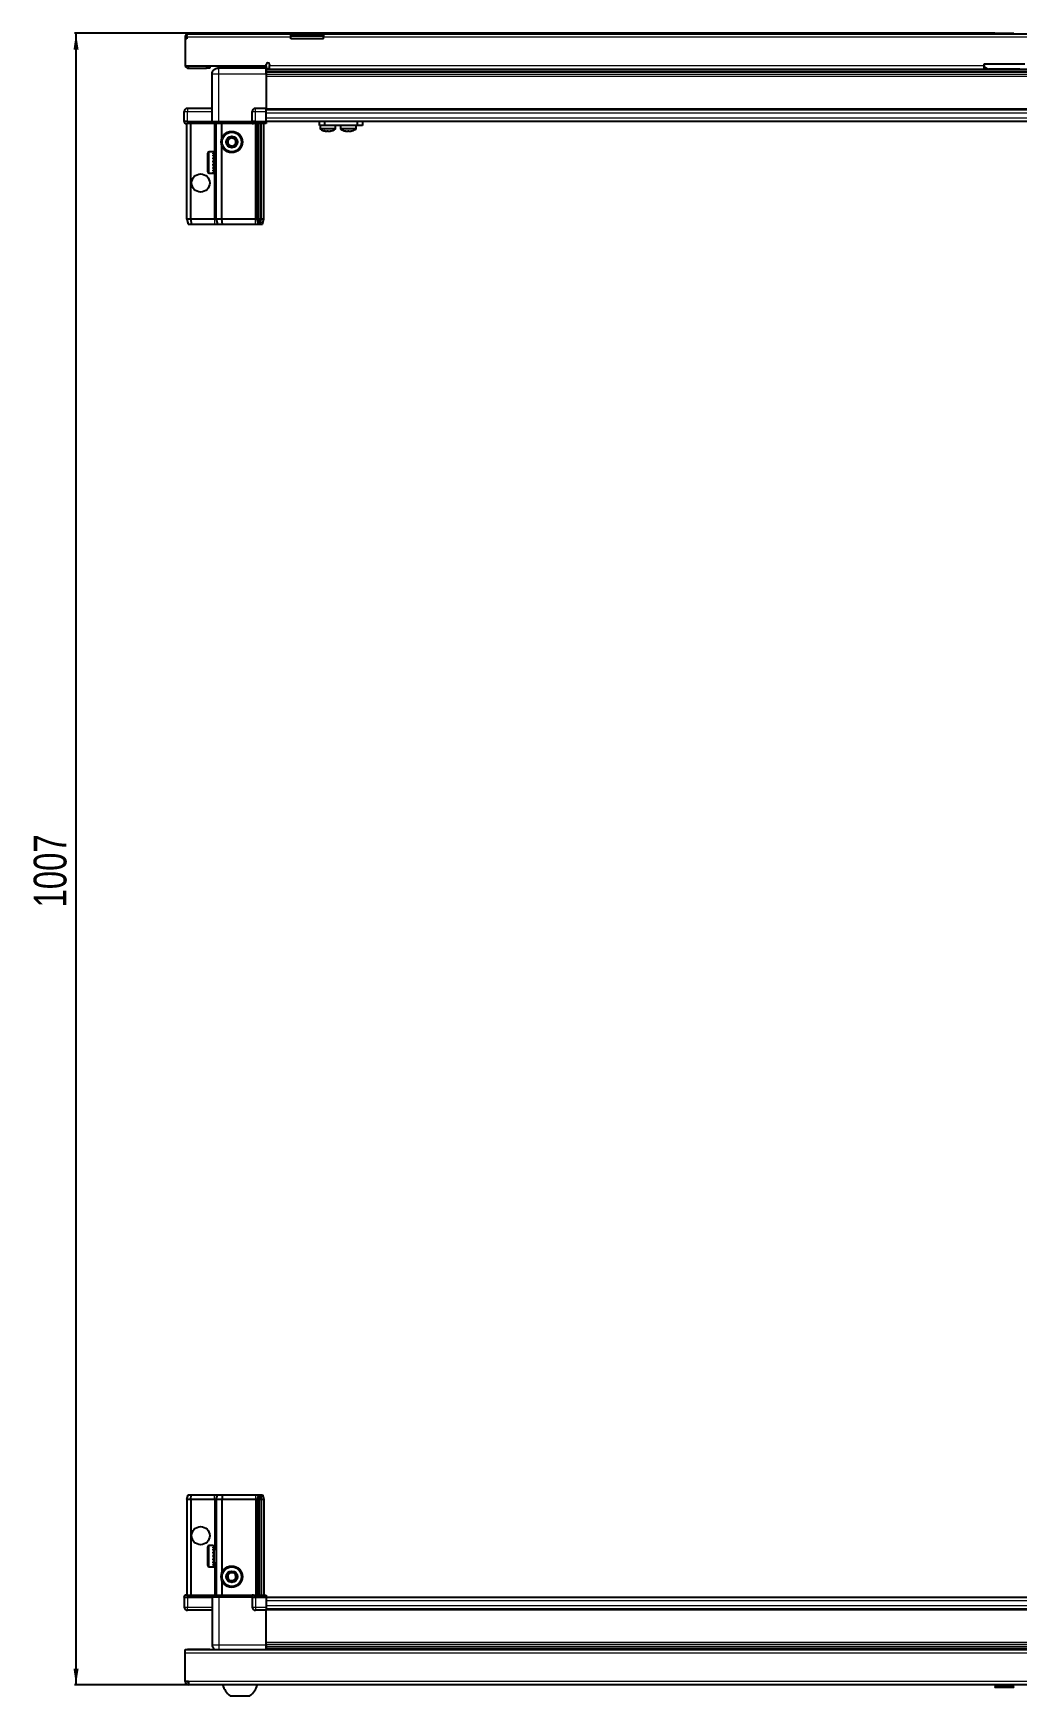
# Model space of a CAD drawing. Header units: millimetres. Extents: x 1415 to 4910, y -219 to 1516.
# Drawn here: x 1479 to 2078, y -219 to 795 of the extents above; entities that cross this region are included whole.
import ezdxf

# ---------------------------------------------------------------- set-up
doc = ezdxf.new("R2010")
doc.units = ezdxf.units.MM
doc.layers.add('FORMAT', color=7, linetype='Continuous')
doc.styles.add('SLDTEXTSTYLE0', font='TXT', dxfattribs={"width": 0.75})
doc.dimstyles.new('SLDDIMSTYLE0', dxfattribs={"dimtxt": 20, "dimasz": 10, "dimexe": 0, "dimexo": 0.0625, "dimgap": 5, "dimtad": 2, "dimdec": 1, "dimrnd": 1e-09, "dimzin": 12, "dimdsep": 46, "dimtxsty": 'SLDTEXTSTYLE0', "dimsah": 1, "dimcen": 0.09, "dimadec": 0, "dimazin": 3, "dimtfac": 1, "dimtofl": 0, "dimtmove": 0, "dimatfit": 3, "dimfxl": 0, "dimfrac": 2, "dimtolj": 1, "dimtzin": 12, "dimarcsym": 0})

# ---------------------------------------------------------------- blocks, each defined once
blk = doc.blocks.new('_D_8')
at = {"layer": 'FORMAT'}
for p, q in [((2065, 794.5), (1503.8, 794.5)), ((1504.8, 794.5), (1504.8, -212.5)), ((1573.4, -212.5), (1503.8, -212.5))]:
    blk.add_line(p, q, dxfattribs=at)
for points in [[(1504.8, 794.5), (1503.3, 784.5), (1506.4, 784.5)], [(1504.8, -212.5), (1506.4, -202.5), (1503.3, -202.5)]]:
    blk.add_solid(points, dxfattribs=at)
at = {"layer": 'FORMAT', "insert": (1479, 261.5), "char_height": 20, "attachment_point": 1, "rotation": 90, "style": 'SLDTEXTSTYLE0'}
blk.add_mtext('1007', dxfattribs=at)

msp = doc.modelspace()

# ---------------------------------------------------------------- linework, layer by layer
at = {"color": 7, "linetype": 'Continuous', "lineweight": 25}
for p, q in [((1572.32, 792.11), (1571.32, 792.11)), ((1571.32, 792.11), (1571.32, 791.21)), ((1571.32, 791.21), (1571.32, 774.71)), ((1572.32, 791.21), (1571.32, 791.21)), ((1572.32, 792.11), (1572.32, 791.21)), ((1572.92, 794.21), (1635.82, 794.21)), ((1635.82, 792.11), (1635.82, 794.21)), ((1635.82, 794.21), (1645.82, 794.21)), ((1645.82, 792.71), (1635.82, 792.71)), ((1635.82, 791.21), (1635.82, 792.11)), ((1655.82, 791.21), (1635.82, 791.21)), ((1645.82, 794.21), (1655.82, 794.21)), ((1655.82, 792.71), (1645.82, 792.71)), ((1655.82, 794.21), (2485.82, 794.21)), ((1655.82, 794.21), (1655.82, 792.11)), ((1655.82, 791.21), (1655.82, 792.11)), ((2065.03, 794.51), (2065.03, 794.21)), ((2065.03, 794.51), (2076.6, 794.51)), ((2076.6, 794.21), (2076.6, 794.51)), ((1571.32, 774.71), (1620.82, 774.71)), ((1573.42, 773.21), (1584.32, 773.21)), ((1586.32, 773.21), (1584.32, 773.21)), ((1586.32, 774.71), (1586.32, 773.21)), ((1591.57, 774.71), (1591.57, 773.21)), ((1620.82, 773.21), (1591.82, 773.21)), ((1618.07, 773.21), (1618.07, 774.71)), ((1620.67, 773.21), (1620.67, 769.71)), ((1620.82, 774.71), (1620.82, 775.56)), ((1620.82, 774.71), (1620.82, 773.21)), ((1620.82, 772.56), (1644.7, 772.56)), ((2520.82, 770.77), (1620.82, 770.77)), ((2520.82, 770.74), (1620.82, 770.74)), ((1622.82, 775.56), (1622.82, 774.81)), ((1622.82, 772.71), (1622.82, 774.81)), ((1622.82, 772.71), (2058.32, 772.71)), ((1639.32, 772.71), (1639.32, 772.56)), ((1639.48, 772.71), (1639.48, 772.56)), ((1639.69, 772.71), (1639.69, 772.56)), ((1640.24, 772.71), (1640.24, 772.56)), ((1640.65, 772.71), (1640.65, 772.56)), ((1641.54, 772.71), (1641.54, 772.56)), ((1642.13, 772.71), (1642.13, 772.56)), ((1643.26, 772.71), (1643.26, 772.56)), ((1643.96, 772.71), (1643.96, 772.56)), ((1644.7, 772.56), (1645.24, 772.56)), ((1645.24, 772.71), (1645.24, 772.56)), ((1645.24, 772.56), (1645.24, 772.56)), ((1645.24, 772.56), (1645.97, 772.56)), ((1645.43, 772.71), (1645.43, 772.56)), ((1645.93, 772.71), (1645.93, 772.56)), ((1645.97, 772.56), (1645.98, 772.56)), ((1645.98, 772.71), (1645.98, 772.56)), ((1645.98, 772.56), (1646.94, 772.56)), ((1646.94, 772.56), (2494.7, 772.56)), ((1647.27, 772.71), (1647.27, 772.56)), ((1647.28, 772.71), (1647.28, 772.56)), ((1647.98, 772.71), (1647.98, 772.56)), ((1649.15, 772.71), (1649.15, 772.56)), ((1649.77, 772.71), (1649.77, 772.56)), ((1650.71, 772.71), (1650.71, 772.56)), ((1651.17, 772.71), (1651.17, 772.56)), ((1651.8, 772.71), (1651.8, 772.56)), ((1652.05, 772.71), (1652.05, 772.56)), ((1652.29, 772.71), (1652.29, 772.56)), ((1652.32, 772.71), (1652.32, 772.56)), ((2083.32, 775.71), (2058.32, 775.71)), ((2058.32, 775.71), (2058.32, 774.81)), ((2058.32, 774.81), (2058.32, 772.71)), ((2080.32, 772.71), (2061.32, 772.71)), ((1587.82, 740.71), (1587.82, 769.71)), ((1620.82, 769.71), (1620.82, 748.71)), ((1570.82, 740.71), (1570.82, 746.71)), ((1570.82, 740.71), (1570.82, 740.71)), ((1570.82, 740.71), (1570.82, 740.38)), ((1570.82, 740.71), (1570.82, 740.38)), ((1572.82, 740.71), (1570.82, 740.71)), ((1570.82, 740.38), (1571.32, 739.51)), ((1570.82, 740.38), (1571.32, 739.51)), ((1587.82, 748.71), (1572.82, 748.71)), ((1572.82, 740.71), (1587.62, 740.71)), ((1587.62, 740.71), (1587.82, 740.71)), ((1587.82, 740.71), (1587.82, 739.51)), ((1587.82, 740.71), (1591.82, 740.71)), ((1591.82, 740.71), (1612.12, 740.71)), ((1612.12, 740.71), (1612.32, 740.71)), ((1612.32, 740.71), (1612.32, 746.71)), ((1612.32, 740.71), (1612.32, 739.51)), ((1614.32, 740.71), (1612.32, 740.71)), ((1612.32, 740.71), (1614.32, 740.71)), ((1620.82, 748.71), (1614.32, 748.71)), ((1614.32, 740.71), (1620.82, 740.71)), ((1614.32, 740.38), (1620.82, 740.38)), ((1620.82, 746.71), (1620.82, 748.71)), ((1620.82, 748.06), (2520.82, 748.06)), ((1620.82, 740.71), (1620.82, 746.71)), ((1620.82, 740.86), (2520.82, 740.86)), ((1620.82, 740.71), (1620.82, 740.38)), ((1620.82, 740.38), (1620.82, 739.51)), ((1653.27, 738.36), (1653.27, 740.86)), ((1656.27, 740.86), (1656.27, 738.36)), ((1676.47, 738.36), (1676.47, 740.86)), ((1679.47, 740.86), (1679.47, 738.36)), ((1571.32, 739.51), (1572.82, 739.51)), ((1572.32, 681.21), (1572.32, 739.51)), ((1587.62, 739.51), (1572.82, 739.51)), ((1574.82, 681.21), (1574.82, 739.51)), ((1587.82, 739.51), (1587.62, 739.51)), ((1591.82, 739.51), (1587.82, 739.51)), ((1590.32, 681.21), (1590.32, 739.51)), ((1612.12, 739.51), (1591.82, 739.51)), ((1593.82, 730.71), (1593.82, 739.51)), ((1612.32, 739.51), (1612.12, 739.51)), ((1612.32, 739.51), (1613, 739.51)), ((1620.82, 739.51), (1613, 739.51)), ((1615.32, 681.21), (1615.32, 739.51)), ((1616.32, 681.21), (1616.32, 739.51)), ((1617.82, 681.21), (1617.82, 739.51)), ((1619.32, 681.21), (1619.32, 739.51)), ((1656.27, 738.36), (1653.27, 738.36)), ((1653.62, 738.36), (1653.62, 736.46)), ((1676.47, 738.36), (1656.27, 738.36)), ((1663.12, 736.46), (1663.12, 738.36)), ((1666.07, 738.36), (1666.07, 736.46)), ((1666.12, 738.36), (1666.12, 736.46)), ((1675.62, 736.46), (1675.62, 738.36)), ((1679.47, 738.36), (1676.47, 738.36)), ((1585.12, 710.01), (1585.12, 721.41)), ((1588.82, 722.21), (1585.92, 722.21)), ((1588.32, 722.12), (1588.82, 722.12)), ((1588.32, 722.12), (1588.32, 721.95)), ((1588.32, 721.95), (1588.82, 721.95)), ((1588.32, 721.47), (1588.82, 721.47)), ((1588.32, 721.47), (1588.32, 721.09)), ((1588.32, 721.09), (1588.82, 721.09)), ((1588.32, 720.25), (1588.82, 720.25)), ((1588.32, 720.25), (1588.32, 719.69)), ((1588.32, 719.69), (1588.82, 719.69)), ((1588.82, 722.12), (1588.82, 722.21)), ((1588.82, 721.95), (1588.82, 722.12)), ((1588.82, 721.47), (1588.82, 721.95)), ((1588.82, 721.09), (1588.82, 721.47)), ((1588.82, 720.25), (1588.82, 721.09)), ((1588.82, 719.69), (1588.82, 720.25)), ((1588.92, 720.11), (1588.82, 720.11)), ((1588.82, 718.59), (1588.82, 719.69)), ((1588.92, 718.6), (1588.92, 720.11)), ((1590.32, 719.71), (1589.32, 719.71)), ((1593.82, 681.21), (1593.82, 725.71)), ((1588.32, 718.59), (1588.82, 718.59)), ((1588.32, 718.59), (1588.32, 717.91)), ((1588.32, 717.91), (1588.82, 717.91)), ((1588.32, 716.65), (1588.82, 716.65)), ((1588.32, 716.65), (1588.32, 715.91)), ((1588.32, 716.35), (1588.82, 716.35)), ((1588.32, 715.91), (1588.82, 715.91)), ((1588.32, 714.61), (1588.82, 714.61)), ((1588.32, 714.61), (1588.32, 713.89)), ((1588.32, 714.48), (1588.82, 714.48)), ((1588.32, 713.89), (1588.82, 713.89)), ((1588.32, 712.69), (1588.82, 712.69)), ((1588.32, 712.69), (1588.32, 712.06)), ((1588.32, 712.06), (1588.82, 712.06)), ((1588.32, 711.06), (1588.82, 711.06)), ((1588.32, 711.06), (1588.32, 710.57)), ((1588.32, 710.57), (1588.82, 710.57)), ((1588.32, 709.88), (1588.82, 709.88)), ((1588.32, 709.88), (1588.32, 709.6)), ((1588.32, 709.6), (1588.82, 709.6)), ((1588.82, 717.91), (1588.82, 718.59)), ((1588.82, 716.65), (1588.82, 717.91)), ((1588.82, 716.35), (1588.82, 716.65)), ((1588.82, 714.61), (1588.82, 715.91)), ((1588.82, 713.89), (1588.82, 714.48)), ((1588.82, 712.69), (1588.82, 713.89)), ((1588.82, 712.06), (1588.82, 712.69)), ((1588.82, 711.06), (1588.82, 712.06)), ((1588.82, 711.31), (1588.92, 711.31)), ((1588.82, 710.57), (1588.82, 711.06)), ((1588.82, 709.88), (1588.82, 710.57)), ((1588.82, 709.6), (1588.82, 709.88)), ((1588.82, 709.28), (1588.82, 709.6)), ((1588.92, 711.31), (1588.92, 718.6)), ((1589.32, 711.71), (1590.32, 711.71)), ((1585.92, 709.21), (1588.82, 709.21)), ((1588.32, 709.28), (1588.82, 709.28)), ((1588.32, 709.28), (1588.32, 709.22)), ((1588.32, 709.22), (1588.82, 709.22)), ((1588.82, 709.22), (1588.82, 709.28)), ((1588.82, 709.21), (1588.82, 709.22)), ((1574.82, 681.21), (1572.32, 681.21)), ((1572.32, 681.21), (1573.12, 678.21)), ((1574.82, 681.21), (1574.97, 678.21)), ((1589.32, 681.21), (1574.82, 681.21)), ((1590.32, 681.21), (1589.32, 681.21)), ((1593.82, 681.21), (1590.32, 681.21)), ((1590.32, 681.21), (1591.12, 678.21)), ((1614.32, 681.21), (1593.82, 681.21)), ((1594.15, 678.21), (1593.82, 681.21)), ((1615.32, 681.21), (1614.32, 681.21)), ((1616.32, 681.21), (1615.32, 681.21)), ((1616.12, 678.21), (1615.32, 681.21)), ((1617.82, 681.21), (1616.32, 681.21)), ((1616.86, 678.21), (1616.32, 681.21)), ((1617.36, 678.21), (1617.82, 681.21)), ((1619.32, 681.21), (1617.82, 681.21)), ((1618.52, 678.21), (1619.32, 681.21)), ((1573.12, 678.21), (1574.97, 678.21)), ((1574.97, 678.21), (1589.32, 678.21)), ((1589.32, 678.21), (1591.12, 678.21)), ((1591.12, 678.21), (1594.15, 678.21)), ((1594.15, 678.21), (1614.32, 678.21)), ((1614.32, 678.21), (1616.12, 678.21)), ((1616.12, 678.21), (1616.86, 678.21)), ((1616.86, 678.21), (1617.36, 678.21)), ((1617.36, 678.21), (1618.52, 678.21)), ((1572.32, -99.49), (1573.12, -96.49)), ((1572.32, -99.49), (1572.32, -157.79)), ((1574.82, -99.49), (1572.32, -99.49)), ((1573.12, -96.49), (1574.97, -96.49)), ((1574.82, -99.49), (1574.97, -96.49)), ((1589.32, -99.49), (1574.82, -99.49)), ((1574.82, -99.49), (1574.82, -157.79)), ((1574.97, -96.49), (1589.32, -96.49)), ((1589.32, -96.49), (1591.12, -96.49)), ((1590.32, -99.49), (1589.32, -99.49)), ((1590.32, -99.49), (1591.12, -96.49)), ((1590.32, -99.49), (1590.32, -157.79)), ((1593.82, -99.49), (1590.32, -99.49)), ((1591.12, -96.49), (1594.15, -96.49)), ((1594.15, -96.49), (1593.82, -99.49)), ((1614.32, -99.49), (1593.82, -99.49)), ((1593.82, -99.49), (1593.82, -143.99)), ((1594.15, -96.49), (1614.32, -96.49)), ((1614.32, -96.49), (1616.12, -96.49)), ((1615.32, -99.49), (1614.32, -99.49)), ((1616.12, -96.49), (1615.32, -99.49)), ((1615.32, -99.49), (1615.32, -157.79)), ((1616.32, -99.49), (1615.32, -99.49)), ((1616.12, -96.49), (1616.86, -96.49)), ((1616.86, -96.49), (1616.32, -99.49)), ((1616.32, -99.49), (1616.32, -157.79)), ((1617.82, -99.49), (1616.32, -99.49)), ((1616.86, -96.49), (1617.36, -96.49)), ((1617.36, -96.49), (1618.52, -96.49)), ((1617.36, -96.49), (1617.82, -99.49)), ((1617.82, -99.49), (1617.82, -157.79)), ((1619.32, -99.49), (1617.82, -99.49)), ((1618.52, -96.49), (1619.32, -99.49)), ((1619.32, -99.49), (1619.32, -157.79)), ((1585.12, -139.69), (1585.12, -128.29)), ((1588.32, -127.49), (1585.92, -127.49)), ((1588.32, -127.49), (1588.32, -127.49)), ((1588.32, -127.49), (1588.82, -127.49)), ((1588.32, -127.68), (1588.82, -127.68)), ((1588.32, -127.68), (1588.32, -127.9)), ((1588.32, -127.9), (1588.82, -127.9)), ((1588.32, -128.47), (1588.82, -128.47)), ((1588.32, -128.47), (1588.32, -128.9)), ((1588.32, -128.9), (1588.82, -128.9)), ((1588.32, -129.81), (1588.82, -129.81)), ((1588.32, -129.81), (1588.32, -130.4)), ((1588.32, -130.4), (1588.82, -130.4)), ((1588.32, -131.55), (1588.82, -131.55)), ((1588.32, -131.55), (1588.32, -132.25)), ((1588.82, -127.68), (1588.82, -127.49)), ((1588.82, -127.9), (1588.82, -127.68)), ((1588.82, -128.47), (1588.82, -127.9)), ((1588.82, -128.9), (1588.82, -128.47)), ((1588.82, -129.81), (1588.82, -128.9)), ((1588.92, -129.59), (1588.82, -129.59)), ((1588.82, -130.4), (1588.82, -129.81)), ((1588.82, -131.55), (1588.82, -130.4)), ((1588.82, -132.25), (1588.82, -131.55)), ((1588.92, -138.39), (1588.92, -129.59)), ((1590.32, -129.99), (1589.32, -129.99)), ((1585.92, -140.49), (1588.32, -140.49)), ((1588.32, -132.25), (1588.82, -132.25)), ((1588.32, -133.53), (1588.82, -133.53)), ((1588.32, -133.53), (1588.32, -134.27)), ((1588.32, -133.68), (1588.82, -133.68)), ((1588.32, -134.18), (1588.82, -134.18)), ((1588.32, -134.27), (1588.82, -134.27)), ((1588.32, -135.56), (1588.82, -135.56)), ((1588.32, -135.56), (1588.32, -136.26)), ((1588.32, -136.26), (1588.82, -136.26)), ((1588.32, -137.43), (1588.82, -137.43)), ((1588.32, -137.43), (1588.32, -138.03)), ((1588.32, -138.03), (1588.82, -138.03)), ((1588.32, -138.97), (1588.82, -138.97)), ((1588.32, -138.97), (1588.32, -139.41)), ((1588.32, -139.41), (1588.82, -139.41)), ((1588.32, -140.01), (1588.82, -140.01)), ((1588.32, -140.01), (1588.32, -140.25)), ((1588.32, -140.25), (1588.82, -140.25)), ((1588.32, -140.47), (1588.82, -140.47)), ((1588.32, -140.47), (1588.32, -140.49)), ((1588.32, -140.48), (1588.82, -140.48)), ((1588.82, -133.53), (1588.82, -132.25)), ((1588.82, -133.68), (1588.82, -133.53)), ((1588.82, -134.27), (1588.82, -134.18)), ((1588.82, -135.56), (1588.82, -134.27)), ((1588.82, -136.26), (1588.82, -135.56)), ((1588.82, -137.43), (1588.82, -136.26)), ((1588.82, -138.03), (1588.82, -137.43)), ((1588.82, -138.97), (1588.82, -138.03)), ((1588.82, -138.39), (1588.92, -138.39)), ((1588.82, -139.41), (1588.82, -138.97)), ((1588.82, -140.01), (1588.82, -139.41)), ((1588.82, -140.25), (1588.82, -140.01)), ((1588.82, -140.47), (1588.82, -140.25)), ((1588.82, -140.48), (1588.82, -140.47)), ((1589.32, -137.99), (1590.32, -137.99)), ((1593.82, -148.99), (1593.82, -157.79)), ((1571.32, -157.79), (1570.82, -158.65)), ((1570.82, -158.99), (1570.82, -158.65)), ((1570.82, -158.99), (1572.82, -158.99)), ((1570.82, -158.99), (1570.82, -164.99)), ((1572.82, -157.79), (1571.32, -157.79)), ((1572.82, -157.79), (1587.62, -157.79)), ((1587.62, -158.99), (1572.82, -158.99)), ((1572.82, -158.99), (1587.62, -158.99)), ((1587.62, -157.79), (1587.82, -157.79)), ((1587.82, -158.99), (1587.62, -158.99)), ((1587.82, -158.99), (1587.82, -157.79)), ((1587.82, -157.79), (1591.82, -157.79)), ((1591.82, -158.99), (1587.82, -158.99)), ((1587.82, -158.99), (1587.82, -187.99)), ((1591.82, -157.79), (1612.12, -157.79)), ((1612.12, -158.99), (1591.82, -158.99)), ((1612.12, -157.79), (1612.32, -157.79)), ((1612.32, -158.99), (1612.12, -158.99)), ((1612.32, -158.99), (1612.32, -157.79)), ((1613, -157.79), (1612.32, -157.79)), ((1612.32, -158.99), (1614.32, -158.99)), ((1612.32, -158.99), (1612.32, -164.99)), ((1613, -157.79), (1620.82, -157.79)), ((1620.82, -158.65), (1614.32, -158.65)), ((1620.82, -158.99), (1614.32, -158.99)), ((1614.32, -158.99), (1620.82, -158.99)), ((1620.82, -157.79), (1620.82, -158.65)), ((1620.82, -158.65), (1620.82, -158.65)), ((1620.82, -158.99), (1620.82, -158.65)), ((1620.82, -158.99), (1620.82, -158.99)), ((1620.82, -158.99), (1620.82, -164.99)), ((2520.82, -159.14), (1620.82, -159.14)), ((1587.82, -166.99), (1572.82, -166.99)), ((1620.82, -166.99), (1614.32, -166.99)), ((1620.82, -164.99), (1620.82, -166.99)), ((2520.82, -166.34), (1620.82, -166.34)), ((1620.82, -187.99), (1620.82, -166.99)), ((1571.32, -190.99), (2570.32, -190.99)), ((1571.32, -193.09), (1571.32, -190.99)), ((1586.32, -190.89), (1573.42, -190.89)), ((1586.32, -190.89), (1586.32, -190.99)), ((1620.67, -190.99), (1620.67, -187.99)), ((1620.82, -189.01), (2520.82, -189.01)), ((1620.82, -189.04), (2520.82, -189.04)), ((1644.7, -190.84), (1620.82, -190.84)), ((1639.32, -190.99), (1639.32, -190.84)), ((1639.36, -190.99), (1639.36, -190.84)), ((1639.63, -190.99), (1639.63, -190.84)), ((1639.89, -190.99), (1639.89, -190.84)), ((1640.54, -190.99), (1640.54, -190.84)), ((1641.01, -190.99), (1641.01, -190.84)), ((1641.97, -190.99), (1641.97, -190.84)), ((1642.59, -190.99), (1642.59, -190.84)), ((1643.78, -190.99), (1643.78, -190.84)), ((1644.44, -190.99), (1644.44, -190.84)), ((1644.49, -190.99), (1644.49, -190.84)), ((1645.79, -190.84), (1644.7, -190.84)), ((1645.79, -190.99), (1645.79, -190.84)), ((1645.79, -190.84), (1645.79, -190.84)), ((1646.52, -190.84), (1645.79, -190.84)), ((1645.8, -190.99), (1645.8, -190.84)), ((1646.3, -190.99), (1646.3, -190.84)), ((1646.52, -190.99), (1646.52, -190.84)), ((1646.94, -190.84), (1646.52, -190.84)), ((1646.52, -190.84), (1646.52, -190.84)), ((2494.7, -190.84), (1646.94, -190.84)), ((1647.8, -190.99), (1647.8, -190.84)), ((1648.49, -190.99), (1648.49, -190.84)), ((1649.61, -190.99), (1649.61, -190.84)), ((1650.19, -190.99), (1650.19, -190.84)), ((1651.06, -190.99), (1651.06, -190.84)), ((1651.46, -190.99), (1651.46, -190.84)), ((1651.99, -190.99), (1651.99, -190.84)), ((1652.18, -190.99), (1652.18, -190.84)), ((1652.32, -190.99), (1652.32, -190.84)), ((1571.32, -210.39), (1571.32, -193.09)), ((1573.42, -210.39), (1571.32, -210.39)), ((1573.42, -210.39), (1573.42, -212.49)), ((2568.22, -212.49), (1573.42, -212.49)), ((2066.02, -212.49), (2065.03, -213.47)), ((2076.6, -213.47), (2075.62, -212.49)), ((1598.82, -219.09), (1610.82, -219.09)), ((2065.03, -213.47), (2065.03, -213.99)), ((2076.6, -213.47), (2065.03, -213.47)), ((2076.6, -213.99), (2065.03, -213.99)), ((2076.6, -213.99), (2076.6, -213.47))]:
    msp.add_line(p, q, dxfattribs=at)
at = {"color": 8, "linetype": 'Continuous', "lineweight": 18}
for p, q in [((1635.82, 792.11), (1572.32, 792.11)), ((1645.82, 792.71), (1645.82, 794.21)), ((2485.82, 792.11), (1655.82, 792.11)), ((1573.42, 774.71), (1573.42, 773.21)), ((1584.32, 773.21), (1584.32, 774.71)), ((1620.82, 773.21), (1622.82, 773.21)), ((2520.82, 771.98), (1620.82, 771.98)), ((1622.82, 774.81), (2058.32, 774.81)), ((2058.32, 773.21), (2059.66, 773.21)), ((1591.82, 769.71), (1620.82, 769.71)), ((1591.82, 740.71), (1591.82, 769.71)), ((1620.82, 769.53), (2520.82, 769.53)), ((2520.82, 768.12), (1620.82, 768.12)), ((1570.82, 746.71), (1572.82, 746.71)), ((1572.82, 748.71), (1572.82, 746.71)), ((1572.82, 740.71), (1572.82, 746.71)), ((1572.82, 746.71), (1587.82, 746.71)), ((1572.82, 740.71), (1572.82, 739.51)), ((1587.62, 739.51), (1587.62, 740.71)), ((1591.82, 740.71), (1591.82, 739.51)), ((1612.12, 739.51), (1612.12, 740.71)), ((1612.32, 746.71), (1614.32, 746.71)), ((1614.32, 746.71), (1614.32, 748.71)), ((1614.32, 740.71), (1614.32, 746.71)), ((1614.32, 746.71), (1620.82, 746.71)), ((1614.32, 740.71), (1614.32, 740.38)), ((1620.82, 748.71), (2520.82, 748.71)), ((1620.82, 746.06), (2520.82, 746.06)), ((1620.82, 742.86), (2520.82, 742.86)), ((1589.32, 719.71), (1589.32, 739.51)), ((1614.32, 681.21), (1614.32, 739.51)), ((1663.12, 736.46), (1653.62, 736.46)), ((1662.93, 736.09), (1653.81, 736.09)), ((1666.12, 736.46), (1666.07, 736.46)), ((1675.62, 736.46), (1666.12, 736.46)), ((1666.31, 736.09), (1666.26, 736.09)), ((1675.43, 736.09), (1666.31, 736.09)), ((1585.92, 709.21), (1585.92, 722.21)), ((1589.32, 718.34), (1589.32, 719.71)), ((1589.32, 711.71), (1589.32, 718.34)), ((1589.32, 681.21), (1589.32, 711.71)), ((1589.32, 681.21), (1589.32, 678.21)), ((1614.32, 678.21), (1614.32, 681.21)), ((1589.32, -99.49), (1589.32, -96.49)), ((1589.32, -99.49), (1589.32, -129.99)), ((1614.32, -96.49), (1614.32, -99.49)), ((1614.32, -99.49), (1614.32, -157.79)), ((1585.92, -140.49), (1585.92, -127.49)), ((1589.32, -137.99), (1589.32, -129.99)), ((1589.32, -137.99), (1589.32, -157.79)), ((1572.82, -158.99), (1572.82, -157.79)), ((1572.82, -158.99), (1572.82, -164.99)), ((1587.62, -158.99), (1587.62, -157.79)), ((1591.82, -158.99), (1591.82, -157.79)), ((1591.82, -158.99), (1591.82, -187.99)), ((1612.12, -158.99), (1612.12, -157.79)), ((1614.32, -158.99), (1614.32, -158.65)), ((1614.32, -158.99), (1614.32, -164.99)), ((1620.82, -158.99), (1620.82, -158.65)), ((2520.82, -161.14), (1620.82, -161.14)), ((1570.82, -164.99), (1572.82, -164.99)), ((1572.82, -164.99), (1587.82, -164.99)), ((1572.82, -166.99), (1572.82, -164.99)), ((1612.32, -164.99), (1614.32, -164.99)), ((1614.32, -164.99), (1620.82, -164.99)), ((1614.32, -164.99), (1614.32, -166.99)), ((2520.82, -164.34), (1620.82, -164.34)), ((2520.82, -166.99), (1620.82, -166.99)), ((1573.42, -190.99), (1573.42, -190.89)), ((1591.82, -187.99), (1620.82, -187.99)), ((1620.82, -186.39), (2520.82, -186.39)), ((2520.82, -187.8), (1620.82, -187.8)), ((1620.82, -190.25), (2520.82, -190.25)), ((2570.32, -193.09), (1571.32, -193.09)), ((2568.22, -210.39), (1573.42, -210.39))]:
    msp.add_line(p, q, dxfattribs=at)
at = {"color": 7, "linetype": 'Continuous', "lineweight": 25, "flags": 128}
msp.add_lwpolyline([(1573.42, -190.89), (1573.01, -190.93), (1572.78, -190.99)], dxfattribs=at)
at = {"color": 7, "linetype": 'Continuous', "lineweight": 25}
for centre, radius in [((1599.82, 728.21), 6.5), ((1599.82, 728.21), 3.46), ((1580.82, 703.21), 5.5), ((1580.82, -121.49), 5.5), ((1599.82, -146.49), 6.5), ((1599.82, -146.49), 3.46)]:
    msp.add_circle(centre, radius, dxfattribs=at)
at = {"color": 8, "linetype": 'Continuous', "lineweight": 18}
for centre in [(1599.82, 728.21), (1599.82, -146.49)]:
    msp.add_circle(centre, 5.7, dxfattribs=at)
at = {"color": 7, "linetype": 'Continuous', "lineweight": 25}
for centre, radius, start, end in [((1573.42, 775.31), 2.1, 196.60155, 270), ((1621.82, 775.56), 1, 0, 180), ((2061.32, 775.71), 3, 180, 270), ((1572.82, 746.71), 2, 90, 180), ((1614.32, 746.71), 2, 90, 180), ((1599.82, 728.21), 2.5, 134.92207, 194.92207), ((1599.82, 728.21), 2.5, 74.92207, 134.92207), ((1599.82, 728.21), 2.5, 14.92207, 74.92207), ((1654.07, 736.46), 0.45, 180, 235.28209), ((1658.37, 742.66), 8, 235.28209, 258.9392), ((1658.37, 742.66), 8, 281.00757, 304.71791), ((1662.67, 736.46), 0.45, 304.71791, 0), ((1666.52, 736.46), 0.45, 180, 235.28209), ((1666.57, 736.46), 0.45, 180, 235.28209), ((1670.82, 742.66), 8, 235.28209, 255.8287), ((1670.87, 742.66), 8, 235.28209, 259.06255), ((1670.87, 742.66), 8, 280.87532, 304.71791), ((1675.17, 736.46), 0.45, 304.71791, 0), ((1585.92, 721.41), 0.8, 90, 180), ((1589.32, 720.11), 0.4, 180, 270), ((1599.82, 728.21), 2.5, 194.92207, 254.92207), ((1599.82, 728.21), 2.5, 254.92207, 314.92207), ((1599.82, 728.21), 2.5, 314.92207, 14.92207), ((1585.92, 710.01), 0.8, 180, 270), ((1589.32, 711.31), 0.4, 90, 180), ((1585.92, -128.29), 0.8, 90, 180), ((1589.32, -129.59), 0.4, 180, 270), ((1585.92, -139.69), 0.8, 180, 270), ((1589.32, -138.39), 0.4, 90, 180), ((1599.82, -146.49), 2.5, 147.37605, 207.37605), ((1599.82, -146.49), 2.5, 207.37605, 267.37605), ((1599.82, -146.49), 2.5, 87.37605, 147.37605), ((1599.82, -146.49), 2.5, 267.37605, 327.37605), ((1599.82, -146.49), 2.5, 27.37605, 87.37605), ((1599.82, -146.49), 2.5, 327.37605, 27.37605), ((1572.82, -164.99), 2, 180, 270), ((1614.32, -164.99), 2, 180, 270), ((1573.42, -210.39), 2.1, 180, 270), ((1573.42, -210.39), 0.6, 180, 270), ((1605.84, -209.46), 11.91, 194.70035, 233.8734), ((1603.8, -209.46), 11.91, 306.1266, 345.29965)]:
    msp.add_arc(centre, radius, start, end, dxfattribs=at)
for centre, start_param, end_param in [((1614.32, 736.92), 0, 0.7227342), ((1614.32, -155.19), 2.4188584, 3.1415927)]:
    msp.add_ellipse(centre, major_axis=(0, 3.46), ratio=0.5773503, start_param=start_param, end_param=end_param, dxfattribs=at)
for points, knots in [([(1572.92, 794.12), (1572.84, 794.11), (1572.52, 794.06), (1572.03, 793.73), (1571.57, 793.19), (1571.35, 792.6), (1571.33, 792.24), (1571.32, 792.11)], [0, 0, 0, 0, 0.0892624, 0.3475085, 0.6057515, 0.8639944, 1, 1, 1, 1]), ([(1572.32, 792.11), (1572.37, 792.37), (1572.46, 792.86), (1572.59, 793.5), (1572.72, 793.97), (1572.83, 794.19), (1572.9, 794.21), (1572.92, 794.21)], [0, 0, 0, 0, 0.2302553, 0.4485219, 0.6667858, 0.8850496, 1, 1, 1, 1]), ([(1587.82, 769.71), (1587.87, 770.15), (1587.94, 770.83), (1588.38, 771.65), (1588.83, 772.21), (1589.39, 772.66), (1590.2, 773.09), (1590.88, 773.17), (1591.32, 773.21)], [0, 0, 0, 0, 0.2394568, 0.3683607, 0.5, 0.6316393, 0.7605432, 1, 1, 1, 1]), ([(1591.82, 773.21), (1591.75, 773.21), (1591.62, 773.21), (1591.46, 773.21), (1591.34, 773.21), (1591.33, 773.21), (1591.32, 773.21)], [0, 0, 0, 0, 0.2493943, 0.5003335, 0.7501667, 1, 1, 1, 1]), ([(1620.82, 769.71), (1620.82, 770.11), (1620.82, 770.89), (1620.82, 771.94), (1620.82, 772.73), (1620.82, 773.15), (1620.82, 773.2), (1620.82, 773.21)], [0, 0, 0, 0, 0.2146939, 0.4293877, 0.6440816, 0.8587754, 1, 1, 1, 1]), ([(1597.03, 728.96), (1597.4, 729.33), (1598.08, 730.01), (1598.76, 730.69), (1599.08, 731)], [0, 0, 0, 0, 0.5346859, 1, 1, 1, 1]), ([(1599.08, 731), (1599.57, 730.87), (1600.51, 730.62), (1601.43, 730.37), (1601.86, 730.25)], [0, 0, 0, 0, 0.5346859, 1, 1, 1, 1]), ([(1601.86, 730.25), (1601.9, 730.13), (1602.05, 729.55), (1602.31, 728.59), (1602.52, 727.8), (1602.61, 727.46)], [0, 0, 0, 0, 0.1331247, 0.6370994, 1, 1, 1, 1]), ([(1656.87, 734.81), (1656.87, 734.81), (1656.87, 734.8), (1656.73, 734.84), (1656.55, 734.89), (1656.4, 734.94), (1656.33, 734.97), (1656.32, 734.98), (1656.32, 734.99), (1656.33, 734.99), (1656.35, 734.98), (1656.42, 734.97), (1656.71, 734.9), (1657.09, 734.83), (1657.51, 734.8), (1657.78, 734.82), (1657.94, 734.89), (1658.04, 734.96), (1658.11, 734.98), (1658.14, 734.99), (1658.16, 734.99), (1658.18, 734.99), (1658.22, 734.98), (1658.32, 734.95), (1658.48, 734.88), (1658.7, 734.82), (1659, 734.8), (1659.34, 734.82), (1659.65, 734.87), (1659.89, 734.92), (1660.01, 734.95), (1660.09, 734.97), (1660.14, 734.98), (1660.18, 734.98), (1660.2, 734.99), (1660.2, 734.99), (1660.2, 734.99)], [0, 0, 0, 0, 0.0260981, 0.0798373, 0.1372046, 0.1783571, 0.1990393, 0.2033396, 0.2076895, 0.2107229, 0.2145438, 0.2214795, 0.2486016, 0.3557772, 0.404897, 0.4544227, 0.54605, 0.5914038, 0.5971187, 0.6013251, 0.6043817, 0.6074438, 0.6119905, 0.6242286, 0.6785193, 0.7597502, 0.8043048, 0.8490258, 0.923625, 0.9513598, 0.9687075, 0.9799959, 0.9911421, 0.9954732, 0.998845, 1, 1, 1, 1]), ([(1660.2, 734.99), (1660.21, 734.99), (1660.21, 734.99), (1660.22, 734.98), (1660.17, 734.94), (1660.03, 734.88), (1659.9, 734.82), (1659.84, 734.8), (1659.88, 734.81), (1659.9, 734.81)], [0, 0, 0, 0, 0.0151829, 0.0365363, 0.0956997, 0.3601423, 0.6752387, 0.8745348, 1, 1, 1, 1]), ([(1669.36, 734.81), (1669.36, 734.81), (1669.38, 734.81), (1669.24, 734.85), (1669.08, 734.92), (1668.96, 734.97), (1668.96, 734.98), (1668.96, 734.99), (1668.98, 734.99), (1669, 734.98), (1669.09, 734.96), (1669.43, 734.89), (1669.86, 734.81), (1670.29, 734.8), (1670.51, 734.83), (1670.68, 734.89), (1670.8, 734.94), (1670.88, 734.97), (1670.93, 734.98), (1670.95, 734.99), (1670.98, 734.99), (1671, 734.98), (1671.06, 734.97), (1671.19, 734.9), (1671.34, 734.83), (1671.65, 734.8), (1672.04, 734.82), (1672.42, 734.89), (1672.72, 734.96), (1672.83, 734.98), (1672.85, 734.99), (1672.86, 734.99), (1672.87, 734.99), (1672.87, 734.98), (1672.81, 734.95), (1672.63, 734.88), (1672.43, 734.82), (1672.39, 734.81), (1672.38, 734.81)], [0, 0, 0, 0, 0.0283629, 0.0806823, 0.1383562, 0.1672924, 0.1709175, 0.1737955, 0.1766977, 0.1800498, 0.1863992, 0.2130773, 0.319019, 0.3539804, 0.3992833, 0.4476446, 0.4823368, 0.4997721, 0.5033973, 0.5070643, 0.5096216, 0.5128427, 0.5186896, 0.5415539, 0.6319042, 0.6733129, 0.7150637, 0.7923067, 0.8305407, 0.8353583, 0.8389044, 0.8414812, 0.8440625, 0.8478955, 0.8582124, 0.9039802, 0.9724588, 1, 1, 1, 1]), ([(1597.78, 726.18), (1597.69, 726.51), (1597.48, 727.3), (1597.22, 728.27), (1597.06, 728.84), (1597.03, 728.96)], [0, 0, 0, 0, 0.3629006, 0.8668753, 1, 1, 1, 1]), ([(1600.56, 725.42), (1600.07, 725.56), (1599.13, 725.81), (1598.21, 726.06), (1597.78, 726.18)], [0, 0, 0, 0, 0.5346859, 1, 1, 1, 1]), ([(1602.61, 727.46), (1602.24, 727.1), (1601.56, 726.42), (1600.88, 725.74), (1600.56, 725.42)], [0, 0, 0, 0, 0.5346859, 1, 1, 1, 1]), ([(1596.94, -146.35), (1597.21, -145.92), (1597.73, -145.11), (1598.25, -144.3), (1598.49, -143.92)], [0, 0, 0, 0, 0.5346859, 1, 1, 1, 1]), ([(1598.26, -148.92), (1598.21, -148.81), (1597.93, -148.28), (1597.47, -147.39), (1597.09, -146.66), (1596.94, -146.35)], [0, 0, 0, 0, 0.1331247, 0.6370994, 1, 1, 1, 1]), ([(1601.15, -149.05), (1600.63, -149.03), (1599.67, -148.98), (1598.71, -148.94), (1598.26, -148.92)], [0, 0, 0, 0, 0.5346859, 1, 1, 1, 1]), ([(1598.49, -143.92), (1599.01, -143.95), (1599.97, -143.99), (1600.93, -144.03), (1601.38, -144.06)], [0, 0, 0, 0, 0.5346859, 1, 1, 1, 1]), ([(1602.7, -146.62), (1602.43, -147.05), (1601.91, -147.87), (1601.39, -148.67), (1601.15, -149.05)], [0, 0, 0, 0, 0.5346859, 1, 1, 1, 1]), ([(1601.38, -144.06), (1601.53, -144.36), (1601.91, -145.09), (1602.37, -145.98), (1602.65, -146.51), (1602.7, -146.62)], [0, 0, 0, 0, 0.3629006, 0.8668753, 1, 1, 1, 1]), ([(1587.82, -187.99), (1587.87, -188.43), (1587.94, -189.1), (1588.37, -189.92), (1588.83, -190.47), (1589.23, -190.83), (1589.5, -190.96), (1589.54, -190.99)], [0, 0, 0, 0, 0.3630185, 0.5584377, 0.7580039, 0.9575702, 1, 1, 1, 1]), ([(1620.82, -187.99), (1620.82, -188.38), (1620.82, -189.17), (1620.82, -190.19), (1620.82, -190.82), (1620.82, -190.98), (1620.82, -190.99)], [0, 0, 0, 0, 0.3255201, 0.6510403, 0.9765604, 1, 1, 1, 1])]:
    msp.add_open_spline(points, degree=3, knots=knots, dxfattribs=at)
at = {"color": 8, "linetype": 'Continuous', "lineweight": 18}
for points, knots in [([(1591.82, 769.71), (1591.82, 770.15), (1591.82, 770.83), (1591.82, 771.65), (1591.82, 772.21), (1591.82, 772.66), (1591.82, 773.09), (1591.82, 773.17), (1591.82, 773.21)], [0, 0, 0, 0, 0.2394568, 0.3683607, 0.5, 0.6316393, 0.7605432, 1, 1, 1, 1]), ([(1591.82, -187.99), (1591.82, -188.43), (1591.82, -189.1), (1591.82, -189.92), (1591.82, -190.47), (1591.82, -190.83), (1591.82, -190.96), (1591.82, -190.99)], [0, 0, 0, 0, 0.3630185, 0.5584377, 0.7580039, 0.9575702, 1, 1, 1, 1])]:
    msp.add_open_spline(points, degree=3, knots=knots, dxfattribs=at)
for points in [[(1587.82, 769.71), (1587.88, 769.71), (1588, 769.71), (1588.93, 769.71), (1590.25, 769.71), (1591.3, 769.71), (1591.82, 769.71)], [(1587.82, -187.99), (1587.88, -187.99), (1588, -187.99), (1588.93, -187.99), (1590.25, -187.99), (1591.3, -187.99), (1591.82, -187.99)]]:
    msp.add_open_spline(points, degree=3, dxfattribs=at)

# ---------------------------------------------------------------- dimensions: what is measured, and where the dimension line sits
at = {"layer": 'FORMAT'}
dim = msp.add_linear_dim(base=(1504.82, -212.49), p1=(2065.03, 794.51), p2=(1573.42, -212.49), angle=90, dimstyle='SLDDIMSTYLE0', dxfattribs=at)
dim.commit()
dim.dimension.update_dxf_attribs({"geometry": '_D_8', "text_midpoint": (1504.82, 291.01), "dimtype": 160})

doc.saveas('drawing.dxf')
